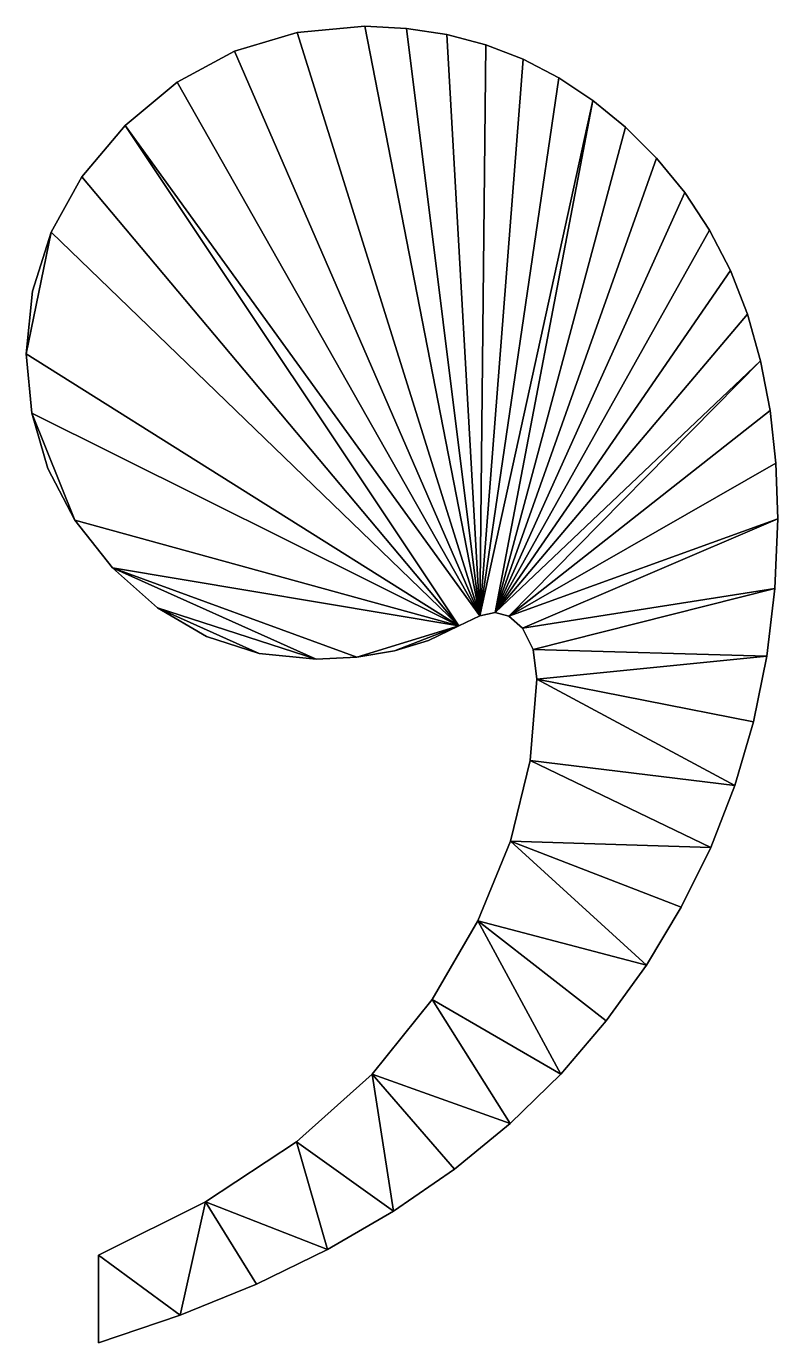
# Model space of a CAD drawing. Header units: metres. Extents: x 0.046 to 0.307, y -0.247 to 0.211.
import ezdxf

# ---------------------------------------------------------------- set-up
doc = ezdxf.new("R2010")
doc.units = ezdxf.units.M

msp = doc.modelspace()

# ---------------------------------------------------------------- meshes
at = {"layer": 'Armanisoft_0', "linetype": 'CONTINUOUS'}
mesh = msp.add_polyface(dxfattribs=at)
corners = [(0.070884, -0.246951), (0.070884, -0.216463), (0.10805, -0.197985), (0.139789, -0.177003), (0.1661, -0.153518), (0.186984, -0.127531), (0.202882, -0.100132), (0.214238, -0.072411), (0.221052, -0.044369), (0.223323, -0.016006), (0.222073, -0.005774), (0.218323, 0.001743), (0.21358, 0.005832), (0.208841, 0.007195), (0.203542, 0.006011), (0.196228, 0.002458), (0.185635, -0.002619), (0.173822, -0.006245), (0.160789, -0.008421), (0.146537, -0.009146), (0.126767, -0.007155), (0.108368, -0.00118), (0.091339, 0.008778), (0.07568, 0.022719), (0.062577, 0.039323), (0.053219, 0.057269), (0.047603, 0.076558), (0.045732, 0.097189), (0.047883, 0.118999), (0.054338, 0.139508), (0.065095, 0.158715), (0.080155, 0.17662), (0.098272, 0.191717), (0.118199, 0.202501), (0.139937, 0.208971), (0.163484, 0.211128), (0.178059, 0.210411), (0.192095, 0.208261), (0.205593, 0.204678), (0.218553, 0.199661), (0.230974, 0.193211), (0.242858, 0.185328), (0.254204, 0.176011), (0.265011, 0.165261), (0.274891, 0.153267), (0.283453, 0.140219), (0.290698, 0.126116), (0.296626, 0.110958), (0.301237, 0.094746), (0.30453, 0.077479), (0.306506, 0.059158), (0.307165, 0.039782), (0.306232, 0.01554), (0.303435, -0.008018), (0.298773, -0.030892), (0.292247, -0.053081), (0.283855, -0.074586), (0.273599, -0.095406), (0.261478, -0.115542), (0.247492, -0.134993), (0.231679, -0.153463), (0.214077, -0.170654), (0.194685, -0.186567), (0.173504, -0.201201), (0.150533, -0.214556), (0.125773, -0.226633), (0.099223, -0.237432), (0.070884, -0.246951), (0.176448, 0.719667), (-0.561131, -0.386701), (0.914027, -0.386701), (0.070884, -0.246951, 0.229421), (0.070884, -0.216463, 0.229421), (0.10805, -0.197985, 0.229421), (0.139789, -0.177003, 0.229421), (0.1661, -0.153518, 0.229421), (0.186984, -0.127531, 0.229421), (0.202882, -0.100132, 0.229421), (0.214238, -0.072411, 0.229421), (0.221052, -0.044369, 0.229421), (0.223323, -0.016006, 0.229421), (0.222073, -0.005774, 0.229421), (0.218323, 0.001743, 0.229421), (0.21358, 0.005832, 0.229421), (0.208841, 0.007195, 0.229421), (0.203542, 0.006011, 0.229421), (0.196228, 0.002458, 0.229421), (0.185635, -0.002619, 0.229421), (0.173822, -0.006245, 0.229421), (0.160789, -0.008421, 0.229421), (0.146537, -0.009146, 0.229421), (0.126767, -0.007155, 0.229421), (0.108368, -0.00118, 0.229421), (0.091339, 0.008778, 0.229421), (0.07568, 0.022719, 0.229421), (0.062577, 0.039323, 0.229421), (0.053219, 0.057269, 0.229421), (0.047603, 0.076558, 0.229421), (0.045732, 0.097189, 0.229421), (0.047883, 0.118999, 0.229421), (0.054338, 0.139508, 0.229421), (0.065095, 0.158715, 0.229421), (0.080155, 0.17662, 0.229421), (0.098272, 0.191717, 0.229421), (0.118199, 0.202501, 0.229421), (0.139937, 0.208971, 0.229421), (0.163484, 0.211128, 0.229421), (0.178059, 0.210411, 0.229421), (0.192095, 0.208261, 0.229421), (0.205593, 0.204678, 0.229421), (0.218553, 0.199661, 0.229421), (0.230974, 0.193211, 0.229421), (0.242858, 0.185328, 0.229421), (0.254204, 0.176011, 0.229421), (0.265011, 0.165261, 0.229421), (0.274891, 0.153267, 0.229421), (0.283453, 0.140219, 0.229421), (0.290698, 0.126116, 0.229421), (0.296626, 0.110958, 0.229421), (0.301237, 0.094746, 0.229421), (0.30453, 0.077479, 0.229421), (0.306506, 0.059158, 0.229421), (0.307165, 0.039782, 0.229421), (0.306232, 0.01554, 0.229421), (0.303435, -0.008018, 0.229421), (0.298773, -0.030892, 0.229421), (0.292247, -0.053081, 0.229421), (0.283855, -0.074586, 0.229421), (0.273599, -0.095406, 0.229421), (0.261478, -0.115542, 0.229421), (0.247492, -0.134993, 0.229421), (0.231679, -0.153463, 0.229421), (0.214077, -0.170654, 0.229421), (0.194685, -0.186567, 0.229421), (0.173504, -0.201201, 0.229421), (0.150533, -0.214556, 0.229421), (0.125773, -0.226633, 0.229421), (0.099223, -0.237432, 0.229421), (0.070884, -0.246951, 0.229421), (0.176448, 0.719667, 0.229421), (-0.561131, -0.386701, 0.229421), (0.914027, -0.386701, 0.229421), (0.070884, -0.246951), (0.070884, -0.246951, 0.229421), (0.070884, -0.216463), (0.070884, -0.216463, 0.229421), (0.10805, -0.197985), (0.10805, -0.197985, 0.229421), (0.139789, -0.177003), (0.139789, -0.177003, 0.229421), (0.1661, -0.153518), (0.1661, -0.153518, 0.229421), (0.186984, -0.127531), (0.186984, -0.127531, 0.229421), (0.202882, -0.100132), (0.202882, -0.100132, 0.229421), (0.214238, -0.072411), (0.214238, -0.072411, 0.229421), (0.221052, -0.044369), (0.221052, -0.044369, 0.229421), (0.223323, -0.016006), (0.223323, -0.016006, 0.229421), (0.222073, -0.005774), (0.222073, -0.005774, 0.229421), (0.218323, 0.001743), (0.218323, 0.001743, 0.229421), (0.21358, 0.005832), (0.21358, 0.005832, 0.229421), (0.208841, 0.007195), (0.208841, 0.007195, 0.229421), (0.203542, 0.006011), (0.203542, 0.006011, 0.229421), (0.196228, 0.002458), (0.196228, 0.002458, 0.229421), (0.185635, -0.002619), (0.185635, -0.002619, 0.229421), (0.173822, -0.006245), (0.173822, -0.006245, 0.229421), (0.160789, -0.008421), (0.160789, -0.008421, 0.229421), (0.146537, -0.009146), (0.146537, -0.009146, 0.229421), (0.126767, -0.007155), (0.126767, -0.007155, 0.229421), (0.108368, -0.00118), (0.108368, -0.00118, 0.229421), (0.091339, 0.008778), (0.091339, 0.008778, 0.229421), (0.07568, 0.022719), (0.07568, 0.022719, 0.229421), (0.062577, 0.039323), (0.062577, 0.039323, 0.229421), (0.053219, 0.057269), (0.053219, 0.057269, 0.229421), (0.047603, 0.076558), (0.047603, 0.076558, 0.229421), (0.045732, 0.097189), (0.045732, 0.097189, 0.229421), (0.047883, 0.118999), (0.047883, 0.118999, 0.229421), (0.054338, 0.139508), (0.054338, 0.139508, 0.229421), (0.065095, 0.158715), (0.065095, 0.158715, 0.229421), (0.080155, 0.17662), (0.080155, 0.17662, 0.229421), (0.098272, 0.191717), (0.098272, 0.191717, 0.229421), (0.118199, 0.202501), (0.118199, 0.202501, 0.229421), (0.139937, 0.208971), (0.139937, 0.208971, 0.229421), (0.163484, 0.211128), (0.163484, 0.211128, 0.229421), (0.178059, 0.210411), (0.178059, 0.210411, 0.229421), (0.192095, 0.208261), (0.192095, 0.208261, 0.229421), (0.205593, 0.204678), (0.205593, 0.204678, 0.229421), (0.218553, 0.199661), (0.218553, 0.199661, 0.229421), (0.230974, 0.193211), (0.230974, 0.193211, 0.229421), (0.242858, 0.185328), (0.242858, 0.185328, 0.229421), (0.254204, 0.176011), (0.254204, 0.176011, 0.229421), (0.265011, 0.165261), (0.265011, 0.165261, 0.229421), (0.274891, 0.153267), (0.274891, 0.153267, 0.229421), (0.283453, 0.140219), (0.283453, 0.140219, 0.229421), (0.290698, 0.126116), (0.290698, 0.126116, 0.229421), (0.296626, 0.110958), (0.296626, 0.110958, 0.229421), (0.301237, 0.094746), (0.301237, 0.094746, 0.229421), (0.30453, 0.077479), (0.30453, 0.077479, 0.229421), (0.306506, 0.059158), (0.306506, 0.059158, 0.229421), (0.307165, 0.039782), (0.307165, 0.039782, 0.229421), (0.306232, 0.01554), (0.306232, 0.01554, 0.229421), (0.303435, -0.008018), (0.303435, -0.008018, 0.229421), (0.298773, -0.030892), (0.298773, -0.030892, 0.229421), (0.292247, -0.053081), (0.292247, -0.053081, 0.229421), (0.283855, -0.074586), (0.283855, -0.074586, 0.229421), (0.273599, -0.095406), (0.273599, -0.095406, 0.229421), (0.261478, -0.115542), (0.261478, -0.115542, 0.229421), (0.247492, -0.134993), (0.247492, -0.134993, 0.229421), (0.231679, -0.153463), (0.231679, -0.153463, 0.229421), (0.214077, -0.170654), (0.214077, -0.170654, 0.229421), (0.194685, -0.186567), (0.194685, -0.186567, 0.229421), (0.173504, -0.201201), (0.173504, -0.201201, 0.229421), (0.150533, -0.214556), (0.150533, -0.214556, 0.229421), (0.125773, -0.226633), (0.125773, -0.226633, 0.229421), (0.099223, -0.237432), (0.099223, -0.237432, 0.229421)]
mesh.append_faces([[corners[k] for k in face] for face in [(17, 15, 16), (18, 15, 17), (22, 19, 20), (22, 20, 21), (23, 15, 18), (23, 18, 19), (23, 19, 22), (24, 15, 23), (26, 15, 24), (26, 24, 25), (27, 15, 26), (29, 15, 27), (29, 27, 28), (30, 15, 29), (31, 14, 15), (31, 15, 30), (32, 14, 31), (33, 14, 32), (34, 14, 33), (35, 14, 34), (36, 14, 35), (37, 14, 36), (38, 14, 37), (39, 14, 38), (40, 14, 39), (41, 13, 14), (41, 14, 40), (42, 13, 41), (43, 13, 42), (44, 13, 43), (45, 13, 44), (46, 13, 45), (47, 13, 46), (48, 12, 13), (48, 13, 47), (49, 12, 48), (50, 12, 49), (51, 11, 12), (51, 12, 50), (52, 10, 11), (52, 11, 51), (53, 9, 10), (53, 10, 52), (54, 9, 53), (55, 8, 9), (55, 9, 54), (56, 7, 8), (56, 8, 55), (57, 7, 56), (58, 6, 7), (58, 7, 57), (59, 6, 58), (60, 5, 6), (60, 6, 59), (61, 4, 5), (61, 5, 60), (62, 4, 61), (63, 3, 4), (63, 4, 62), (64, 2, 3), (64, 3, 63), (65, 2, 64), (66, 0, 1), (66, 1, 2), (66, 2, 65), (88, 87, 86), (89, 88, 86), (93, 91, 90), (93, 92, 91), (94, 89, 86), (94, 90, 89), (94, 93, 90), (95, 94, 86), (97, 95, 86), (97, 96, 95), (98, 97, 86), (100, 98, 86), (100, 99, 98), (101, 100, 86), (102, 86, 85), (102, 101, 86), (103, 102, 85), (104, 103, 85), (105, 104, 85), (106, 105, 85), (107, 106, 85), (108, 107, 85), (109, 108, 85), (110, 109, 85), (111, 110, 85), (112, 85, 84), (112, 111, 85), (113, 112, 84), (114, 113, 84), (115, 114, 84), (116, 115, 84), (117, 116, 84), (118, 117, 84), (119, 84, 83), (119, 118, 84), (120, 119, 83), (121, 120, 83), (122, 83, 82), (122, 121, 83), (123, 82, 81), (123, 122, 82), (124, 81, 80), (124, 123, 81), (125, 124, 80), (126, 80, 79), (126, 125, 80), (127, 79, 78), (127, 126, 79), (128, 127, 78), (129, 78, 77), (129, 128, 78), (130, 129, 77), (131, 77, 76), (131, 130, 77), (132, 76, 75), (132, 131, 76), (133, 132, 75), (134, 75, 74), (134, 133, 75), (135, 74, 73), (135, 134, 74), (136, 135, 73), (137, 72, 71), (137, 73, 72), (137, 136, 73), (144, 142, 143, 145), (146, 144, 145, 147), (148, 146, 147, 149), (150, 148, 149, 151), (152, 150, 151, 153), (154, 152, 153, 155), (156, 154, 155, 157), (158, 156, 157, 159), (160, 158, 159, 161), (162, 160, 161, 163), (164, 162, 163, 165), (166, 164, 165, 167), (168, 166, 167, 169), (170, 168, 169, 171), (172, 170, 171, 173), (174, 172, 173, 175), (176, 174, 175, 177), (178, 176, 177, 179), (180, 178, 179, 181), (182, 180, 181, 183), (184, 182, 183, 185), (186, 184, 185, 187), (188, 186, 187, 189), (190, 188, 189, 191), (192, 190, 191, 193), (194, 192, 193, 195), (196, 194, 195, 197), (198, 196, 197, 199), (200, 198, 199, 201), (202, 200, 201, 203), (204, 202, 203, 205), (206, 204, 205, 207), (208, 206, 207, 209), (210, 208, 209, 211), (212, 210, 211, 213), (214, 212, 213, 215), (216, 214, 215, 217), (218, 216, 217, 219), (220, 218, 219, 221), (222, 220, 221, 223), (224, 222, 223, 225), (226, 224, 225, 227), (228, 226, 227, 229), (230, 228, 229, 231), (232, 230, 231, 233), (234, 232, 233, 235), (236, 234, 235, 237), (238, 236, 237, 239), (240, 238, 239, 241), (242, 240, 241, 243), (244, 242, 243, 245), (246, 244, 245, 247), (248, 246, 247, 249), (250, 248, 249, 251), (252, 250, 251, 253), (254, 252, 253, 255), (256, 254, 255, 257), (258, 256, 257, 259), (260, 258, 259, 261), (262, 260, 261, 263), (264, 262, 263, 265), (266, 264, 265, 267), (268, 266, 267, 269), (270, 268, 269, 271), (272, 270, 271, 273), (274, 272, 273, 275), (142, 274, 275, 143)]])

doc.saveas('drawing.dxf')
